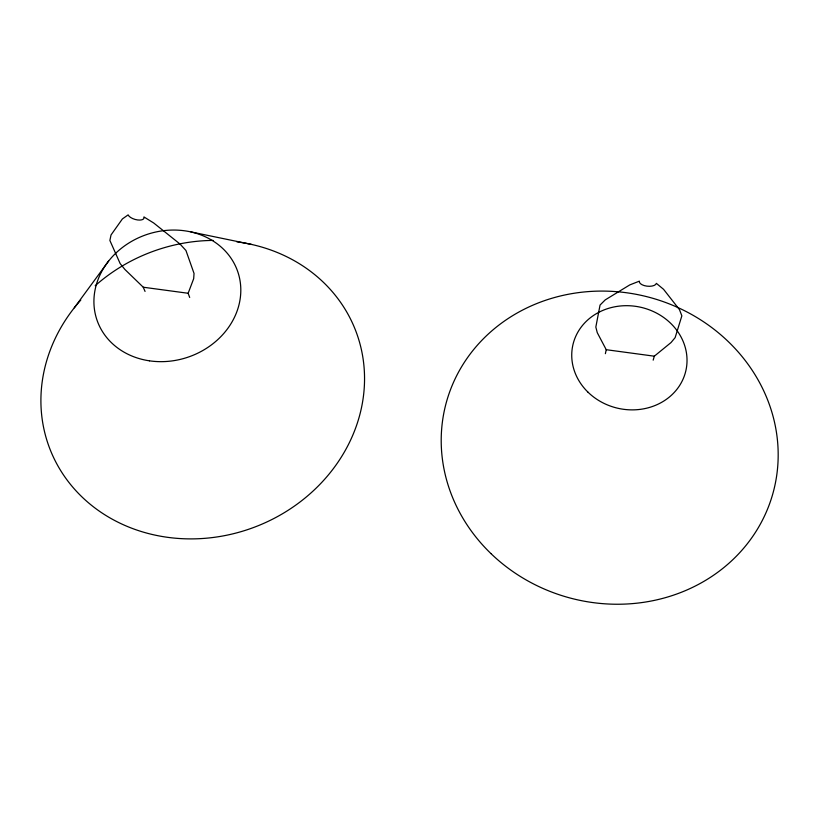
<?xml version="1.0" encoding="UTF-8"?>
<svg xmlns="http://www.w3.org/2000/svg" width="819" height="819" viewBox="0 0 819 819"><rect width="100%" height="100%" fill="white"/><g stroke="black" fill="none" stroke-linecap="round" stroke-linejoin="round"><path stroke-width="1.23" d="M605.384 353.685L606.234 349.703L597.266 332.678L595.833 327.057L600.051 305.057L605.241 299.877L629.77 284.91L639.352 281.163A8.589 3.993 5.6 0 0 646.897 286.148A8.589 3.993 5.6 0 0 656.367 283.364L663.564 289.312L679.463 309.623L681.858 315.837L675.132 337.633L671.037 342.547L654.309 356.193L653.173 360.155M189.691 297.461L188.145 293.274L193.683 278.675L194.042 273.454L185.944 250.491L179.996 244.021L153.737 223.014L143.909 216.922A8.313 3.675 16 0 1 137.643 219.963A8.313 3.675 16 0 1 128.133 214.875L122.389 218.939L111.026 234.961L109.879 240.469L120.158 263.595L124.908 269.471L143.253 287.223L145.055 291.431M74.283 307.821L108.63 261.046M143.253 287.223L188.145 293.274M606.234 349.703L654.309 356.193M190.827 231.89L251.515 244.431M236.845 241.84A163.923 146.929 -21.1 0 1 352.958 434.776A163.923 146.929 -21.1 0 1 118.274 522.338A163.923 146.929 -21.1 0 1 80.784 300.071M95.188 285.718A163.923 146.929 -21.1 0 1 213.083 240.417M490.95 553.583A169.523 155.477 16 0 0 772.583 494.594A169.523 155.477 16 0 0 565.54 294.83A169.523 155.477 16 0 0 490.95 553.583M587.807 391.994A57.944 51.781 12.9 0 0 684.756 374.703A57.944 51.781 12.9 0 0 615.591 306.644A57.944 51.781 12.9 0 0 587.807 391.994M149.468 360.831A74.437 64.701 -19.1 0 0 238.001 272.399A74.437 64.701 -19.1 0 0 114.629 254.31A74.437 64.701 -19.1 0 0 149.468 360.831"/></g></svg>
